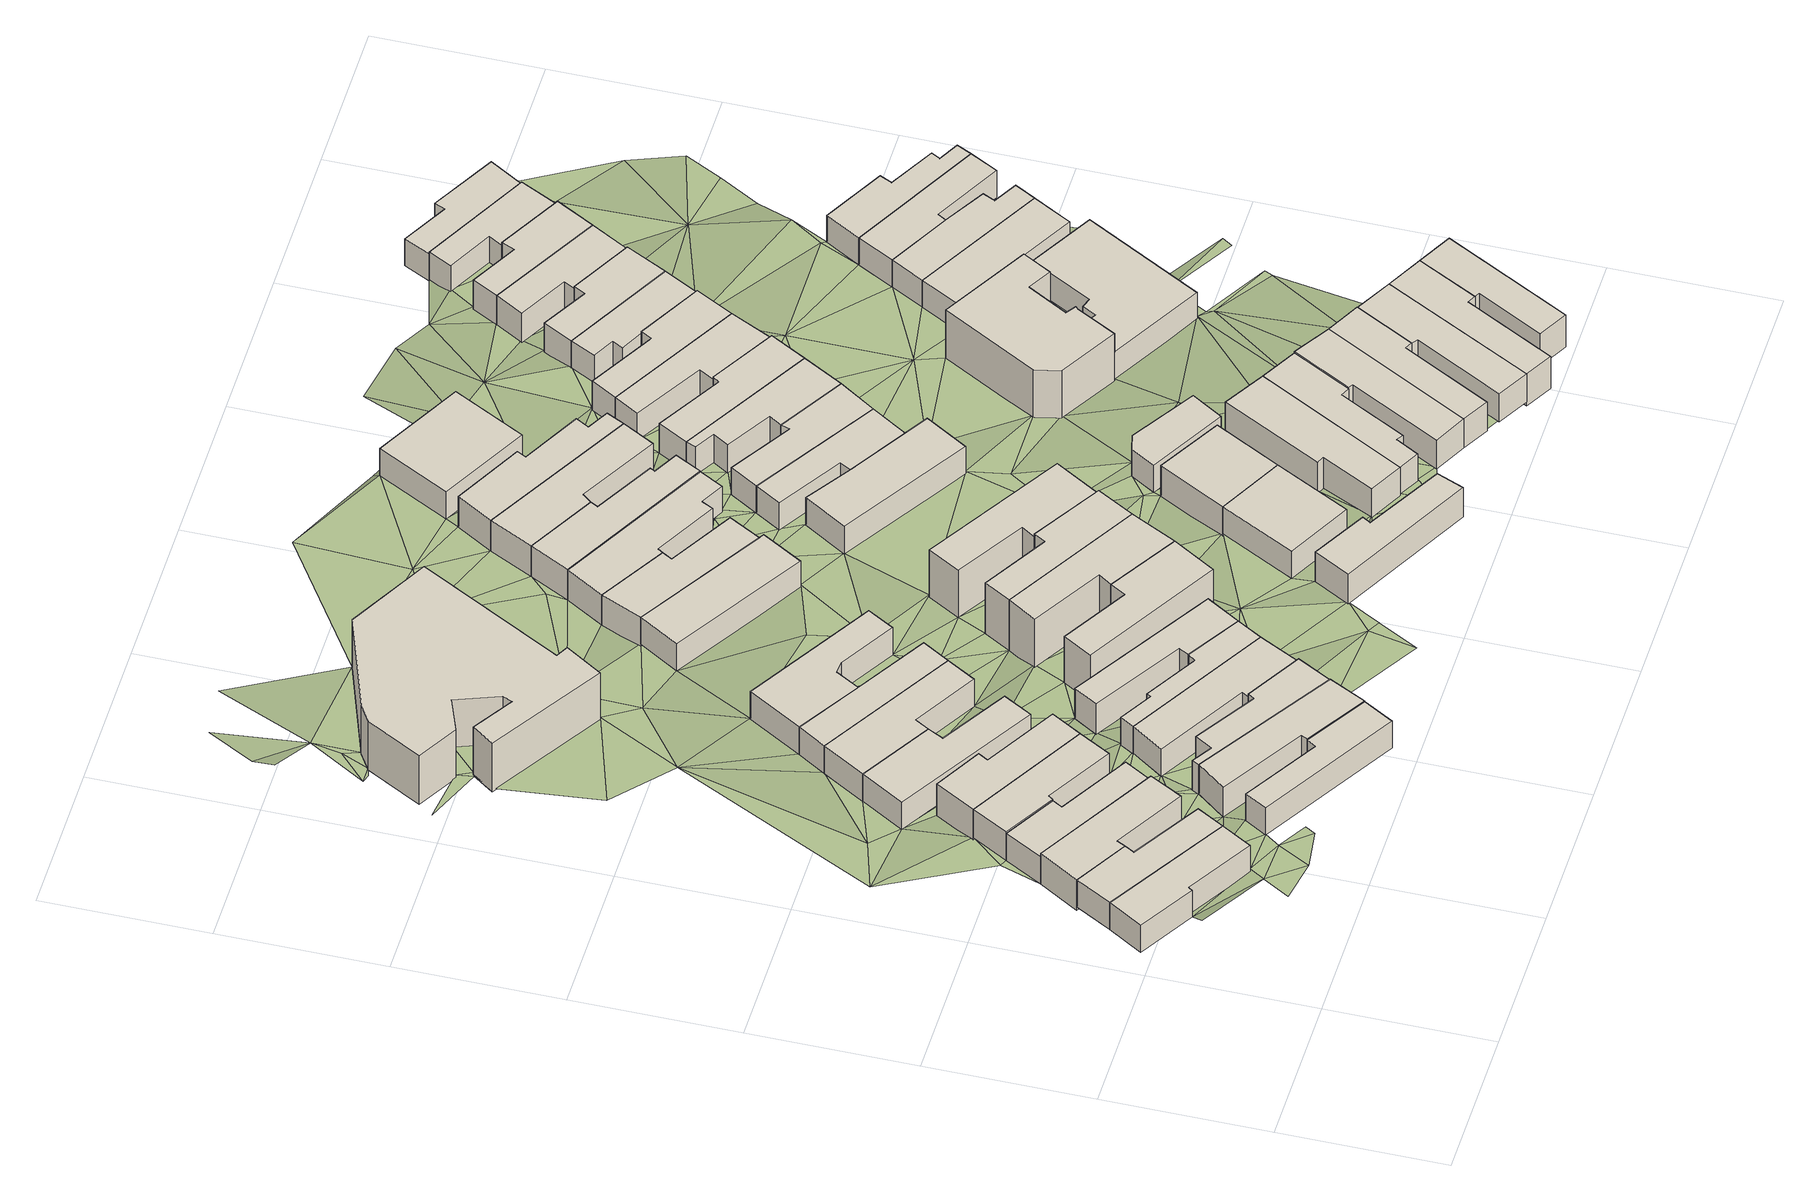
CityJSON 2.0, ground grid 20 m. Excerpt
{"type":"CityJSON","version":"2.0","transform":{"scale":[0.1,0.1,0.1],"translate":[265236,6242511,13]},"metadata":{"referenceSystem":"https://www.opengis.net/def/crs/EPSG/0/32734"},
"CityObjects":{
"building1":{"type":"Building","attributes":{"address":"67 Addison Road Salt River Cape Town","building":"house","building:levels":"1","footprint":{"type":"Polygon"},"plus_code":"C7X5XVX9+XQW","ground_height":16.92,"building_height":4.1,"roof_height":21.02},"geometry":[{"type":"Solid","lod":"1","boundaries":[[[[0,1,2,3]],[[1,4,5,2]],[[4,6,7,5]],[[6,8,9,7]],[[8,10,11,9]],[[10,0,3,11]],[[3,2,5,7,9,11]],[[10,8,6,4,1,0]]]]}]},
"building2":{"type":"Building","attributes":{"address":"65 Addison Road Salt River Cape Town","building":"house","building:levels":"1","footprint":{"type":"Polygon"},"plus_code":"C7X9XGX7+XJX","ground_height":16.92,"building_height":4.1,"roof_height":21.02},"geometry":[{"type":"Solid","lod":"1","boundaries":[[[[10,8,9,11]],[[8,12,13,9]],[[12,14,15,13]],[[14,16,17,15]],[[16,18,19,17]],[[18,10,11,19]],[[11,9,13,15,17,19]],[[18,16,14,12,8,10]]]]}]},
"building3":{"type":"Building","attributes":{"address":"63 Addison Road Salt River Cape Town","building":"house","building:levels":"1","footprint":{"type":"Polygon"},"plus_code":"C7XFX9X5+XMX","ground_height":16.92,"building_height":4.1,"roof_height":21.02},"geometry":[{"type":"Solid","lod":"1","boundaries":[[[[20,21,17,19]],[[21,22,23,17]],[[22,24,25,23]],[[24,26,27,28,25]],[[26,29,30,31,28,27]],[[29,20,19,31,30]],[[19,17,23,25,28,31]],[[29,26,24,22,21,20]]]]}]},
"building4":{"type":"Building","attributes":{"address":"61 Addison Road Salt River Cape Town","building":"house","building:levels":"1","footprint":{"type":"Polygon"},"plus_code":"C7XJXPX2+XFW","ground_height":16.28,"building_height":4.1,"roof_height":20.38},"geometry":[{"type":"Solid","lod":"1","boundaries":[[[[29,26,27,30]],[[26,32,33,27]],[[32,34,35,33]],[[34,36,37,35]],[[36,38,39,37]],[[38,29,30,39]],[[30,27,33,35,37,39]],[[38,36,34,32,26,29]]]]}]},
"building5":{"type":"Building","attributes":{"address":"59 Addison Road Salt River Cape Town","building":"house","building:levels":"1","footprint":{"type":"Polygon"},"plus_code":"C7XPXHXW+XHV","ground_height":16.49,"building_height":4.1,"roof_height":20.59},"geometry":[{"type":"Solid","lod":"1","boundaries":[[[[38,36,37,40,41,39]],[[36,42,43,40,37]],[[42,44,45,43]],[[44,46,47,45]],[[46,48,49,47]],[[48,38,39,41,49]],[[41,40,43,45,47,49]],[[48,46,44,42,36,38]]]]}]},
"building6":{"type":"Building","attributes":{"address":"74 Burns Road Salt River Cape Town","building":"house","building:levels":"1","footprint":{"type":"Polygon"},"plus_code":"C8XCXWX3+XVW","ground_height":17.23,"building_height":4.1,"roof_height":21.33},"geometry":[{"type":"Solid","lod":"1","boundaries":[[[[50,51,52,53]],[[51,54,55,52]],[[54,56,57,55]],[[56,58,59,57]],[[58,60,61,59]],[[60,50,53,61]],[[53,52,55,57,59,61]],[[60,58,56,54,51,50]]]]}]},
"building7":{"type":"Building","attributes":{"address":"57 Addison Road Salt River Cape Town","building":"house","building:levels":"1","footprint":{"type":"Polygon"},"plus_code":"C7XVXJXR+XFR","ground_height":16.49,"building_height":4.1,"roof_height":20.59},"geometry":[{"type":"Solid","lod":"1","boundaries":[[[[62,63,47,49]],[[63,64,65,47]],[[64,66,67,65]],[[66,68,69,67]],[[68,70,71,69]],[[70,62,49,71]],[[49,47,65,67,69,71]],[[70,68,66,64,63,62]]]]}]},
"building8":{"type":"Building","attributes":{"address":"72 Burns Road Salt River Cape Town","building":"house","building:levels":"1","footprint":{"type":"Polygon"},"plus_code":"C8XCX3X7+X3W","ground_height":17.27,"building_height":4.1,"roof_height":21.37},"geometry":[{"type":"Solid","lod":"1","boundaries":[[[[72,73,74,75,76,52]],[[73,77,78,79,75,74]],[[77,80,81,82,79,78]],[[80,83,84,82,81]],[[83,85,86,84]],[[85,72,52,76,86]],[[76,75,79,82,84,86]],[[85,83,80,77,73,72]]]]}]},
"building9":{"type":"Building","attributes":{"address":"Salt River Cape Town","building":"house","building:levels":"1","footprint":{"type":"Polygon"},"plus_code":"C8X2X3XV+X2X","ground_height":15.71,"building_height":4.1,"roof_height":19.81},"geometry":[{"type":"Solid","lod":"1","boundaries":[[[[87,88,89,90]],[[88,91,92,89]],[[91,93,94,92]],[[93,95,96,94]],[[95,97,98,96]],[[97,87,90,98]],[[90,89,92,94,96,98]],[[97,95,93,91,88,87]]]]}]},
"building10":{"type":"Building","attributes":{"address":"70 Burns Road Salt River Cape Town","building":"house","building:levels":"1","footprint":{"type":"Polygon"},"plus_code":"C8XMXFX2+XRW","ground_height":17.23,"building_height":4.1,"roof_height":21.33},"geometry":[{"type":"Solid","lod":"1","boundaries":[[[[99,100,101,74]],[[100,102,103,104,101]],[[102,105,106,107,104,103]],[[105,108,109,107,106]],[[108,110,111,109]],[[110,112,113,111]],[[112,114,78,113]],[[114,99,74,78]],[[74,101,104,107,109,111,113,78]],[[114,112,110,108,105,102,100,99]]]]}]},
"building11":{"type":"Building","attributes":{"address":"Salt River Cape Town","building":"house","building:levels":"1","footprint":{"type":"Polygon"},"plus_code":"C8X3X6XC+XVR","ground_height":15.71,"building_height":4.1,"roof_height":19.81},"geometry":[{"type":"Solid","lod":"1","boundaries":[[[[115,116,90,89]],[[116,117,118,90]],[[117,119,120,118]],[[119,121,122,120]],[[121,123,124,122]],[[123,115,89,124]],[[89,90,118,120,122,124]],[[123,121,119,117,116,115]]]]}]},
"building12":{"type":"Building","attributes":{"address":"68 Burns Road Salt River Cape Town","building":"house","building:levels":"1","footprint":{"type":"Polygon"},"plus_code":"C8XMX8X9+X5X","ground_height":16.76,"building_height":4.1,"roof_height":20.86},"geometry":[{"type":"Solid","lod":"1","boundaries":[[[[100,125,126,127]],[[125,128,129,126]],[[128,130,131,129]],[[130,132,133,131]],[[132,102,103,133]],[[102,100,127,103]],[[127,126,129,131,133,103]],[[102,132,130,128,125,100]]]]}]},
"building13":{"type":"Building","attributes":{"address":"Salt River Cape Town","building":"house","building:levels":"1","footprint":{"type":"Polygon"},"plus_code":"C8X7XQX6+X9W","ground_height":15.71,"building_height":4.1,"roof_height":19.81},"geometry":[{"type":"Solid","lod":"1","boundaries":[[[[121,134,135,122]],[[134,136,137,135]],[[136,138,139,137]],[[138,123,124,139]],[[123,121,122,124]],[[122,135,137,139,124]],[[123,138,136,134,121]]]]}]},
"building14":{"type":"Building","attributes":{"address":"66 Burns Road Salt River Cape Town","building":"house","building:levels":"1","footprint":{"type":"Polygon"},"plus_code":"C8XWXWX4+XXX","ground_height":16.76,"building_height":4.1,"roof_height":20.86},"geometry":[{"type":"Solid","lod":"1","boundaries":[[[[140,141,142,143]],[[141,144,145,142]],[[144,146,147,145]],[[146,148,149,147]],[[148,150,151,149]],[[150,152,129,151]],[[152,153,126,129]],[[153,140,143,126]],[[143,142,145,147,149,151,129,126]],[[153,152,150,148,146,144,141,140]]]]}]},
"building15":{"type":"Building","attributes":{"address":"54 Addison Road Salt River Cape Town","building":"mosque","building:levels":"2","footprint":{"type":"Polygon"},"plus_code":"C7XVX9X9+X2W","ground_height":14.78,"building_height":6.9,"roof_height":21.68},"geometry":[{"type":"Solid","lod":"1","boundaries":[[[[154,155,156,157]],[[155,158,159,156]],[[158,160,161,159]],[[160,162,163,161]],[[162,164,165,163]],[[164,166,167,165]],[[166,168,169,167]],[[168,170,171,169]],[[170,172,173,171]],[[172,174,175,173]],[[174,176,177,175]],[[176,178,179,177]],[[178,180,181,179]],[[180,154,157,181]],[[157,156,159,161,163,165,167,169,171,173,175,177,179,181]],[[180,178,176,174,172,170,168,166,164,162,160,158,155,154]]]]}]},
"building16":{"type":"Building","attributes":{"address":"64 Burns Road Salt River Cape Town","building":"house","building:levels":"1","footprint":{"type":"Polygon"},"plus_code":"C8XVX4X4+X2V","ground_height":16.76,"building_height":4.1,"roof_height":20.86},"geometry":[{"type":"Solid","lod":"1","boundaries":[[[[182,183,184,143]],[[183,185,186,184]],[[185,187,188,186]],[[187,189,190,188]],[[189,191,142,190]],[[191,182,143,142]],[[143,184,186,188,190,142]],[[191,189,187,185,183,182]]]]}]},
"building17":{"type":"Building","attributes":{"address":"Salt River Cape Town","building":"house","building:levels":"1","footprint":{"type":"Polygon"},"plus_code":"C8X5XCX3+XXW","ground_height":15.71,"building_height":4.1,"roof_height":19.81},"geometry":[{"type":"Solid","lod":"1","boundaries":[[[[138,136,137,139]],[[136,192,193,137]],[[192,194,195,193]],[[194,196,197,195]],[[196,198,199,197]],[[198,200,201,199]],[[200,138,139,201]],[[139,137,193,195,197,199,201]],[[200,198,196,194,192,136,138]]]]}]},
"building18":{"type":"Building","attributes":{"address":"Salt River Cape Town","building":"house","building:levels":"2","footprint":{"type":"Polygon"},"plus_code":"C9X6X4XM+X9X","ground_height":16.36,"building_height":6.9,"roof_height":23.26},"geometry":[{"type":"Solid","lod":"1","boundaries":[[[[202,203,204,205]],[[203,206,207,204]],[[206,208,209,207]],[[208,210,211,209]],[[210,212,213,211]],[[212,202,205,213]],[[205,204,207,209,211,213]],[[212,210,208,206,203,202]]]]}]},
"building19":{"type":"Building","attributes":{"address":"Salt River Cape Town","building":"house","building:levels":"2","footprint":{"type":"Polygon"},"plus_code":"C9X7XFXG+XVV","ground_height":16.36,"building_height":6.9,"roof_height":23.26},"geometry":[{"type":"Solid","lod":"1","boundaries":[[[[214,215,216,205]],[[215,217,218,216]],[[217,219,220,218]],[[219,221,222,220]],[[221,223,204,222]],[[223,214,205,204]],[[205,216,218,220,222,204]],[[223,221,219,217,215,214]]]]}]},
"building20":{"type":"Building","attributes":{"address":"7 Dryden Street Salt River Cape Town","building":"house","building:levels":"1","footprint":{"type":"Polygon"},"plus_code":"C8XRXMXG+XXX","ground_height":14.89,"building_height":4.1,"roof_height":18.99},"geometry":[{"type":"Solid","lod":"1","boundaries":[[[[224,225,226,227]],[[225,228,229,226]],[[228,230,231,229]],[[230,232,233,231]],[[232,224,227,233]],[[227,226,229,231,233]],[[232,230,228,225,224]]]]}]},
"building21":{"type":"Building","attributes":{"address":"Salt River Cape Town","building":"house","building:levels":"2","footprint":{"type":"Polygon"},"plus_code":"C9XGX2XX+X8W","ground_height":16.36,"building_height":6.9,"roof_height":23.26},"geometry":[{"type":"Solid","lod":"1","boundaries":[[[[215,234,235,216]],[[234,236,237,238,235]],[[236,239,240,241,238,237]],[[239,242,243,241,240]],[[242,217,218,243]],[[217,215,216,218]],[[216,235,238,241,243,218]],[[217,242,239,236,234,215]]]]}]},
"building22":{"type":"Building","attributes":{"address":"41 Addison Road Salt River Cape Town","building":"house","building:levels":"1","footprint":{"type":"Polygon"},"plus_code":"C8XXXWXX+XGV","ground_height":14.89,"building_height":4.1,"roof_height":18.99},"geometry":[{"type":"Solid","lod":"1","boundaries":[[[[244,245,227,246]],[[245,247,233,227]],[[247,248,249,233]],[[248,250,251,249]],[[250,252,253,251]],[[252,244,246,253]],[[246,227,233,249,251,253]],[[252,250,248,247,245,244]]]]}]},
"building23":{"type":"Building","attributes":{"address":"65 Burns Road Salt River Cape Town","building":"house","building:levels":"1","footprint":{"type":"Polygon"},"plus_code":"CCX6X3XC+XPW","ground_height":17.1,"building_height":4.1,"roof_height":21.2},"geometry":[{"type":"Solid","lod":"1","boundaries":[[[[254,255,256,257]],[[255,258,259,256]],[[258,260,261,259]],[[260,262,263,261]],[[262,264,265,263]],[[264,254,257,265]],[[257,256,259,261,263,265]],[[264,262,260,258,255,254]]]]}]},
"building24":{"type":"Building","attributes":{"address":"Salt River Cape Town","building":"house","building:levels":"2","footprint":{"type":"Polygon"},"plus_code":"C9XHX8XM+X5R","ground_height":15.94,"building_height":6.9,"roof_height":22.84},"geometry":[{"type":"Solid","lod":"1","boundaries":[[[[234,266,267,268]],[[266,269,270,267]],[[269,271,272,270]],[[271,273,274,272]],[[273,236,237,274]],[[236,234,268,237]],[[268,267,270,272,274,237]],[[236,273,271,269,266,234]]]]}]},
"building25":{"type":"Building","attributes":{"address":"63 Burns Road Salt River Cape Town","building":"house","building:levels":"1","footprint":{"type":"Polygon"},"plus_code":"CCX5XFX4+X5X","ground_height":16.69,"building_height":4.1,"roof_height":20.79},"geometry":[{"type":"Solid","lod":"1","boundaries":[[[[275,276,277,278]],[[276,279,280,277]],[[279,281,282,280]],[[281,275,278,282]],[[278,277,280,282]],[[281,279,276,275]]]]}]},
"building26":{"type":"Building","attributes":{"address":"39 Addison Road Salt River Cape Town","building":"house","building:levels":"1","footprint":{"type":"Polygon"},"plus_code":"C9X4X4XQ+XRV","ground_height":14.89,"building_height":4.1,"roof_height":18.99},"geometry":[{"type":"Solid","lod":"1","boundaries":[[[[283,244,246,284]],[[244,252,253,246]],[[252,285,286,253]],[[285,287,288,286]],[[287,289,290,288]],[[289,291,292,290]],[[291,293,294,292]],[[293,283,284,294]],[[284,246,253,286,288,290,292,294]],[[293,291,289,287,285,252,244,283]]]]}]},
"building27":{"type":"Building","attributes":{"address":"37 Addison Road Salt River Cape Town","building":"house","building:levels":"1","footprint":{"type":"Polygon"},"plus_code":"C9X6XXX6+X3V","ground_height":15.01,"building_height":4.1,"roof_height":19.11},"geometry":[{"type":"Solid","lod":"1","boundaries":[[[[295,283,296,297]],[[283,293,294,298,296]],[[293,299,300,301,298,294]],[[299,302,303,301,300]],[[302,304,305,303]],[[304,306,307,305]],[[306,308,309,307]],[[308,295,297,309]],[[297,296,298,301,303,305,307,309]],[[308,306,304,302,299,293,283,295]]]]}]},
"building28":{"type":"Building","attributes":{"address":"61 Burns Road Salt River Cape Town","building":"house","building:levels":"1","footprint":{"type":"Polygon"},"plus_code":"CCXCX2X7+XMR","ground_height":16.69,"building_height":4.1,"roof_height":20.79},"geometry":[{"type":"Solid","lod":"1","boundaries":[[[[310,311,282,278]],[[311,312,313,282]],[[312,314,315,313]],[[314,310,278,315]],[[278,282,313,315]],[[314,312,311,310]]]]}]},
"building29":{"type":"Building","attributes":{"address":"35 Addison Road Salt River Cape Town","building":"house","building:levels":"1","footprint":{"type":"Polygon"},"plus_code":"C9X9X8X8+X4R","ground_height":15.01,"building_height":4.1,"roof_height":19.11},"geometry":[{"type":"Solid","lod":"1","boundaries":[[[[316,295,297,317]],[[295,308,309,297]],[[308,318,319,309]],[[318,320,321,319]],[[320,322,323,321]],[[322,316,317,323]],[[317,297,309,319,321,323]],[[322,320,318,308,295,316]]]]}]},
"building30":{"type":"Building","attributes":{"address":"50 Burns Road Salt River Cape Town","building":"house","building:levels":"1","footprint":{"type":"Polygon"},"plus_code":"C9XVXFX4+XMW","ground_height":15.4,"building_height":4.1,"roof_height":19.5},"geometry":[{"type":"Solid","lod":"1","boundaries":[[[[324,325,326,327,328,329]],[[325,330,331,327,326]],[[330,332,333,331]],[[332,334,335,333]],[[334,336,337,335]],[[336,324,329,328,337]],[[328,327,331,333,335,337]],[[336,334,332,330,325,324]]]]}]},
"building31":{"type":"Building","attributes":{"address":"48 Burns Road Salt River Cape Town","building":"house","building:levels":"1","footprint":{"type":"Polygon"},"plus_code":"C9XWXMX5+X3V","ground_height":15.31,"building_height":4.1,"roof_height":19.41},"geometry":[{"type":"Solid","lod":"1","boundaries":[[[[324,338,339,329]],[[338,340,341,339]],[[340,342,343,341]],[[342,344,345,343]],[[344,325,326,345]],[[325,324,329,326]],[[329,339,341,343,345,326]],[[325,344,342,340,338,324]]]]}]},
"building32":{"type":"Building","attributes":{"address":"33 Addison Road Salt River Cape Town","building":"house","building:levels":"1","footprint":{"type":"Polygon"},"plus_code":"C9XGXGXX+XHX","ground_height":15.01,"building_height":4.1,"roof_height":19.11},"geometry":[{"type":"Solid","lod":"1","boundaries":[[[[322,346,347,323]],[[346,348,349,347]],[[348,350,351,349]],[[350,352,353,351]],[[352,354,355,353]],[[354,356,357,355]],[[356,316,317,357]],[[316,322,323,317]],[[323,347,349,351,353,355,357,317]],[[316,356,354,352,350,348,346,322]]]]}]},
"building33":{"type":"Building","attributes":{"address":"2 Dryden Street Salt River Cape Town","building":"house","building:levels":"1","footprint":{"type":"Polygon"},"plus_code":"CCXRXQX6+XMW","ground_height":17,"building_height":4.1,"roof_height":21.1},"geometry":[{"type":"Solid","lod":"1","boundaries":[[[[358,359,360,361]],[[359,362,363,360]],[[362,364,365,363]],[[364,366,367,365]],[[366,368,369,367]],[[368,358,361,369]],[[361,360,363,365,367,369]],[[368,366,364,362,359,358]]]]}]},
"building34":{"type":"Building","attributes":{"address":"59 Burns Road Salt River Cape Town","building":"house","building:levels":"1","footprint":{"type":"Polygon"},"plus_code":"CCXJXPXQ+X9V","ground_height":16.12,"building_height":4.1,"roof_height":20.22},"geometry":[{"type":"Solid","lod":"1","boundaries":[[[[370,371,372,373]],[[371,374,375,372]],[[374,376,377,375]],[[376,378,379,377]],[[378,370,373,379]],[[373,372,375,377,379]],[[378,376,374,371,370]]]]}]},
"building35":{"type":"Building","attributes":{"address":"46 Burns Road Salt River Cape Town","building":"house","building:levels":"1","footprint":{"type":"Polygon"},"plus_code":"CCX5X3XP+XJV","ground_height":15.31,"building_height":4.1,"roof_height":19.41},"geometry":[{"type":"Solid","lod":"1","boundaries":[[[[338,380,381,339]],[[380,382,383,381]],[[382,384,385,383]],[[384,386,387,385]],[[386,340,341,387]],[[340,338,339,341]],[[339,381,383,385,387,341]],[[340,386,384,382,380,338]]]]}]},
"building36":{"type":"Building","attributes":{"address":"4 Dryden Street Salt River Cape Town","building":"house","building:levels":"1","footprint":{"type":"Polygon"},"plus_code":"CCXVXGXQ+XWW","ground_height":17,"building_height":4.1,"roof_height":21.1},"geometry":[{"type":"Solid","lod":"1","boundaries":[[[[388,389,369,361]],[[389,390,391,369]],[[390,392,393,391]],[[392,394,395,393]],[[394,396,397,395]],[[396,398,399,397]],[[398,400,401,399]],[[400,388,361,401]],[[361,369,391,393,395,397,399,401]],[[400,398,396,394,392,390,389,388]]]]}]},
"building37":{"type":"Building","attributes":{"address":"31 Addison Road Salt River Cape Town","building":"house","building:levels":"1","footprint":{"type":"Polygon"},"plus_code":"C9XJX4XR+X4X","ground_height":14.42,"building_height":4.1,"roof_height":18.52},"geometry":[{"type":"Solid","lod":"1","boundaries":[[[[402,403,404,405]],[[403,406,407,404]],[[406,408,409,407]],[[408,402,405,409]],[[405,404,407,409]],[[408,406,403,402]]]]}]},
"building38":{"type":"Building","attributes":{"address":"6 Dryden Street Salt River Cape Town","building":"house","building:levels":"1","footprint":{"type":"Polygon"},"plus_code":"CFX5X2XJ+XGR","ground_height":17.21,"building_height":4.1,"roof_height":21.31},"geometry":[{"type":"Solid","lod":"1","boundaries":[[[[410,411,399,412,413,401]],[[411,414,415,412,399]],[[414,416,417,415]],[[416,418,419,417]],[[418,420,421,419]],[[420,410,401,413,421]],[[413,412,415,417,419,421]],[[420,418,416,414,411,410]]]]}]},
"building39":{"type":"Building","attributes":{"address":"44 Burns Road Salt River Cape Town","building":"house","building:levels":"1","footprint":{"type":"Polygon"},"plus_code":"CCX7X2XQ+XWV","ground_height":15.31,"building_height":4.1,"roof_height":19.41},"geometry":[{"type":"Solid","lod":"1","boundaries":[[[[422,423,424,381]],[[423,425,426,424]],[[425,427,428,426]],[[427,429,430,428]],[[429,431,432,430]],[[431,433,434,432]],[[433,435,383,434]],[[435,422,381,383]],[[381,424,426,428,430,432,434,383]],[[435,433,431,429,427,425,423,422]]]]}]},
"building40":{"type":"Building","attributes":{"address":"42 Burns Road Salt River Cape Town","building":"house","building:levels":"1","footprint":{"type":"Polygon"},"plus_code":"CCXCX2XW+X4X","ground_height":15.31,"building_height":4.1,"roof_height":19.41},"geometry":[{"type":"Solid","lod":"1","boundaries":[[[[436,437,438,424]],[[437,439,440,441,438]],[[439,442,443,444,441,440]],[[442,445,446,444,443]],[[445,447,426,446]],[[447,436,424,426]],[[424,438,441,444,446,426]],[[447,445,442,439,437,436]]]]}]},
"building41":{"type":"Building","attributes":{"address":"8 Dryden Street Salt River Cape Town","building":"house","building:levels":"1","footprint":{"type":"Polygon"},"plus_code":"CFX7XWXJ+X4R","ground_height":17.21,"building_height":4.1,"roof_height":21.31},"geometry":[{"type":"Solid","lod":"1","boundaries":[[[[420,418,419,421]],[[418,448,449,419]],[[448,450,451,449]],[[450,452,453,454,451]],[[452,455,456,457,454,453]],[[455,420,421,457,456]],[[421,419,449,451,454,457]],[[455,452,450,448,418,420]]]]}]},
"building42":{"type":"Building","attributes":{"address":"10 Dryden Street Salt River Cape Town","building":"house","building:levels":"1","footprint":{"type":"Polygon"},"plus_code":"CFXHXQX7+X6W","ground_height":17.14,"building_height":4.1,"roof_height":21.24},"geometry":[{"type":"Solid","lod":"1","boundaries":[[[[455,452,453,456]],[[452,458,459,453]],[[458,460,461,459]],[[460,462,463,461]],[[462,464,465,463]],[[464,455,456,465]],[[456,453,459,461,463,465]],[[464,462,460,458,452,455]]]]}]},
"building43":{"type":"Building","attributes":{"address":"40 Burns Road Salt River Cape Town","building":"house","building:levels":"1","footprint":{"type":"Polygon"},"plus_code":"CCXFX2XF+XQX","ground_height":14.88,"building_height":4.1,"roof_height":18.98},"geometry":[{"type":"Solid","lod":"1","boundaries":[[[[437,466,467,468]],[[466,469,470,467]],[[469,471,472,470]],[[471,473,474,472]],[[473,439,440,474]],[[439,437,468,440]],[[468,467,470,472,474,440]],[[439,473,471,469,466,437]]]]}]},
"building44":{"type":"Building","attributes":{"address":"12 Dryden Street Salt River Cape Town","building":"house","building:levels":"1","footprint":{"type":"Polygon"},"plus_code":"CFXPXJXF+X3V","ground_height":17.14,"building_height":4.1,"roof_height":21.24},"geometry":[{"type":"Solid","lod":"1","boundaries":[[[[475,476,463,465]],[[476,477,478,463]],[[477,479,480,478]],[[479,481,482,480]],[[481,483,484,482]],[[483,475,465,484]],[[465,463,478,480,482,484]],[[483,481,479,477,476,475]]]]}]},
"building45":{"type":"Building","attributes":{"address":"38 Burns Road Salt River Cape Town","building":"house","building:levels":"1","footprint":{"type":"Polygon"},"plus_code":"CCXMXCXJ+X4R","ground_height":14.88,"building_height":4.1,"roof_height":18.98},"geometry":[{"type":"Solid","lod":"1","boundaries":[[[[485,486,487,467]],[[486,488,489,490,487]],[[488,491,492,493,490,489]],[[491,494,495,493,492]],[[494,496,470,495]],[[496,485,467,470]],[[467,487,490,493,495,470]],[[496,494,491,488,486,485]]]]}]},
"building46":{"type":"Building","attributes":{"address":"53 Burns Road Salt River Cape Town","building":"house","building:levels":"2","footprint":{"type":"Polygon"},"plus_code":"CFX4XCX2+XJW","ground_height":15.52,"building_height":6.9,"roof_height":22.42},"geometry":[{"type":"Solid","lod":"1","boundaries":[[[[497,498,499,500,501,502]],[[498,503,504,500,499]],[[503,505,506,504]],[[505,507,508,506]],[[507,509,510,508]],[[509,511,512,510]],[[511,513,514,512]],[[513,515,516,514]],[[515,517,518,516]],[[517,497,502,501,518]],[[501,500,504,506,508,510,512,514,516,518]],[[517,515,513,511,509,507,505,503,498,497]]]]}]},
"building47":{"type":"Building","attributes":{"address":"14 Dryden Street Salt River Cape Town","building":"house","building:levels":"1","footprint":{"type":"Polygon"},"plus_code":"CGX3X3XM+XFX","ground_height":17.14,"building_height":4.1,"roof_height":21.24},"geometry":[{"type":"Solid","lod":"1","boundaries":[[[[483,481,482,484]],[[481,519,520,482]],[[519,521,522,520]],[[521,523,524,522]],[[523,525,526,524]],[[525,483,484,526]],[[484,482,520,522,524,526]],[[525,523,521,519,481,483]]]]}]},
"building48":{"type":"Building","attributes":{"address":"36 Burns Road Salt River Cape Town","building":"house","building:levels":"1","footprint":{"type":"Polygon"},"plus_code":"CCXVX9XH+X7W","ground_height":14.61,"building_height":4.1,"roof_height":18.71},"geometry":[{"type":"Solid","lod":"1","boundaries":[[[[486,527,528,529]],[[527,530,531,528]],[[530,532,533,531]],[[532,534,535,533]],[[534,536,537,535]],[[536,488,489,537]],[[488,486,529,489]],[[529,528,531,533,535,537,489]],[[488,536,534,532,530,527,486]]]]}]},
"building49":{"type":"Building","attributes":{"address":"Burns Road Salt River Cape Town","building":"house","building:levels":"1","footprint":{"type":"Polygon"},"plus_code":"CFXHXQXR+XMV","ground_height":15.54,"building_height":4.1,"roof_height":19.64},"geometry":[{"type":"Solid","lod":"1","boundaries":[[[[538,539,540,502]],[[539,541,542,540]],[[541,543,544,542]],[[543,545,546,544]],[[545,547,548,546]],[[547,549,550,548]],[[549,551,499,550]],[[551,538,502,499]],[[502,540,542,544,546,548,550,499]],[[551,549,547,545,543,541,539,538]]]]}]},
"building50":{"type":"Building","attributes":{"address":"34 Burns Road Salt River Cape Town","building":"house","building:levels":"1","footprint":{"type":"Polygon"},"plus_code":"CCXWXFXW+X6X","ground_height":14.61,"building_height":4.1,"roof_height":18.71},"geometry":[{"type":"Solid","lod":"1","boundaries":[[[[552,553,554,528]],[[553,555,556,557,554]],[[555,558,559,560,557,556]],[[558,561,562,560,559]],[[561,563,531,562]],[[563,552,528,531]],[[528,554,557,560,562,531]],[[563,561,558,555,553,552]]]]}]},
"building51":{"type":"Building","attributes":{"address":"32 Burns Road Salt River Cape Town","building":"house","building:levels":"1","footprint":{"type":"Polygon"},"plus_code":"CFX2XMXF+XFR","ground_height":14.33,"building_height":4.1,"roof_height":18.43},"geometry":[{"type":"Solid","lod":"1","boundaries":[[[[564,565,566,567]],[[565,568,569,566]],[[568,570,571,569]],[[570,572,573,571]],[[572,574,556,573]],[[574,564,567,556]],[[567,566,569,571,573,556]],[[574,572,570,568,565,564]]]]}]},
"building52":{"type":"Building","attributes":{"address":"51 Burns Road Salt River Cape Town","building":"house","building:levels":"1","footprint":{"type":"Polygon"},"plus_code":"CFXQXMXW+XXX","ground_height":15.12,"building_height":4.1,"roof_height":19.22},"geometry":[{"type":"Solid","lod":"1","boundaries":[[[[575,576,577,578]],[[576,579,580,577]],[[579,581,582,580]],[[581,575,578,582]],[[578,577,580,582]],[[581,579,576,575]]]]}]},
"building53":{"type":"Building","attributes":{"address":"30 Burns Road Salt River Cape Town","building":"house","building:levels":"1","footprint":{"type":"Polygon"},"plus_code":"CFX5XJXM+XQX","ground_height":14.33,"building_height":4.1,"roof_height":18.43},"geometry":[{"type":"Solid","lod":"1","boundaries":[[[[565,583,584,566]],[[583,585,586,587,584]],[[585,588,589,590,587,586]],[[588,591,592,590,589]],[[591,568,569,592]],[[568,565,566,569]],[[566,584,587,590,592,569]],[[568,591,588,585,583,565]]]]}]},
"building54":{"type":"Building","attributes":{"address":"49 Burns Road Salt River Cape Town","building":"house","building:levels":"1","footprint":{"type":"Polygon"},"plus_code":"CFXRXPXR+XMW","ground_height":15.12,"building_height":4.1,"roof_height":19.22},"geometry":[{"type":"Solid","lod":"1","boundaries":[[[[575,581,582,578]],[[581,593,594,582]],[[593,595,596,594]],[[595,597,598,596]],[[597,599,600,598]],[[599,601,602,600]],[[601,575,578,602]],[[578,582,594,596,598,600,602]],[[601,599,597,595,593,581,575]]]]}]},
"building55":{"type":"Building","attributes":{"address":"Burns Road Salt River Cape Town","building":"house","building:levels":"1","footprint":{"type":"Polygon"},"plus_code":"CFXCXJXX+X7W","ground_height":13.84,"building_height":4.1,"roof_height":17.94},"geometry":[{"type":"Solid","lod":"1","boundaries":[[[[603,604,605,606]],[[604,607,608,609,605]],[[607,610,611,612,609,608]],[[610,613,614,612,611]],[[613,615,586,614]],[[615,603,606,586]],[[606,605,609,612,614,586]],[[615,613,610,607,604,603]]]]}]},
"building56":{"type":"Building","attributes":{"address":"47 Burns Road Salt River Cape Town","building":"house","building:levels":"1","footprint":{"type":"Polygon"},"plus_code":"CFXXXHXJ+X6X","ground_height":15.12,"building_height":4.1,"roof_height":19.22},"geometry":[{"type":"Solid","lod":"1","boundaries":[[[[601,599,600,602]],[[599,616,617,600]],[[616,618,619,617]],[[618,620,621,619]],[[620,622,623,621]],[[622,601,602,623]],[[602,600,617,619,621,623]],[[622,620,618,616,599,601]]]]}]},
"building57":{"type":"Building","attributes":{"address":"Burns Road Salt River Cape Town","building":"house","building:levels":"1","footprint":{"type":"Polygon"},"plus_code":"CFXCXMXM+XVX","ground_height":13.48,"building_height":4.1,"roof_height":17.58},"geometry":[{"type":"Solid","lod":"1","boundaries":[[[[624,625,626,627]],[[625,628,629,626]],[[628,630,631,629]],[[630,632,633,631]],[[632,634,608,633]],[[634,624,627,608]],[[627,626,629,631,633,608]],[[634,632,630,628,625,624]]]]}]},
"building58":{"type":"Building","attributes":{"address":"45 Burns Road Salt River Cape Town","building":"house","building:levels":"1","footprint":{"type":"Polygon"},"plus_code":"CGX4XCX5+X8W","ground_height":15.12,"building_height":4.1,"roof_height":19.22},"geometry":[{"type":"Solid","lod":"1","boundaries":[[[[622,620,621,623]],[[620,635,636,621]],[[635,637,638,636]],[[637,639,640,638]],[[639,641,642,640]],[[641,643,644,642]],[[643,645,646,644]],[[645,622,623,646]],[[623,621,636,638,640,642,644,646]],[[645,643,641,639,637,635,620,622]]]]}]},
"terrain1":{"type":"TINRelief","geometry":[{"type":"CompositeSurface","lod":"1","boundaries":[[[647,648,1]],[[649,4,1]],[[648,649,1]],[[648,650,651]],[[649,648,652]],[[652,648,651]],[[653,29,38]],[[16,14,12]],[[649,654,655]],[[654,649,652]],[[16,656,657]],[[658,653,48]],[[652,651,659]],[[653,38,48]],[[12,656,16]],[[660,652,659]],[[658,661,662]],[[658,48,661]],[[655,654,663]],[[80,12,655]],[[655,663,80]],[[12,80,656]],[[661,48,70]],[[662,664,658]],[[656,80,77]],[[662,661,665]],[[34,666,36]],[[667,656,668]],[[669,36,666]],[[77,668,656]],[[663,670,80]],[[70,671,661]],[[672,666,34]],[[668,77,673]],[[674,662,665]],[[675,54,663]],[[676,667,668]],[[670,663,54]],[[676,672,667]],[[668,673,676]],[[677,673,678]],[[664,662,674]],[[673,677,676]],[[679,661,671]],[[680,666,672]],[[672,676,680]],[[671,681,679]],[[682,683,684]],[[666,685,686]],[[685,666,680]],[[132,676,677]],[[682,687,688]],[[689,679,681]],[[664,674,690]],[[682,688,683]],[[691,692,687]],[[693,694,695]],[[696,686,685]],[[689,686,696]],[[105,102,677]],[[691,664,692]],[[102,132,677]],[[697,87,97]],[[683,688,698]],[[695,694,699]],[[696,685,700]],[[701,664,690]],[[702,700,685]],[[699,703,695]],[[689,185,679]],[[704,688,705]],[[696,185,689]],[[699,694,706]],[[698,688,704]],[[87,119,707]],[[708,703,709]],[[679,185,697]],[[703,699,706]],[[697,119,87]],[[701,710,664]],[[711,709,703]],[[712,696,700]],[[710,692,664]],[[697,185,208]],[[713,714,700]],[[208,185,210]],[[714,712,700]],[[706,715,703]],[[119,697,716]],[[194,717,718]],[[208,716,697]],[[692,710,719]],[[720,721,722]],[[723,210,185]],[[225,710,701]],[[718,134,194]],[[119,217,121]],[[724,721,720]],[[703,715,725]],[[125,722,721]],[[716,217,119]],[[726,134,121]],[[194,134,196]],[[710,224,719]],[[225,701,727]],[[121,217,726]],[[716,208,728]],[[710,225,224]],[[198,727,701]],[[134,726,196]],[[208,206,728]],[[729,210,723]],[[162,730,719]],[[731,140,125]],[[724,732,721]],[[125,721,733]],[[242,726,217]],[[734,716,728]],[[271,196,726]],[[731,723,140]],[[719,224,244]],[[733,731,125]],[[726,242,271]],[[732,733,721]],[[735,198,196]],[[723,731,729]],[[719,244,283]],[[727,736,225]],[[735,196,271]],[[719,737,162]],[[198,736,727]],[[729,731,738]],[[283,737,719]],[[739,271,242]],[[264,731,733]],[[739,242,740]],[[731,264,276]],[[715,162,741]],[[742,198,735]],[[739,743,271]],[[198,742,736]],[[731,275,738]],[[275,731,276]],[[264,744,276]],[[295,162,737]],[[295,737,283]],[[745,715,741]],[[738,275,746]],[[744,264,747]],[[316,162,295]],[[748,736,742]],[[316,741,162]],[[749,750,751]],[[752,747,753]],[[749,754,750]],[[752,744,747]],[[748,755,756]],[[751,755,749]],[[757,748,742]],[[758,752,753]],[[742,735,759]],[[746,275,314]],[[760,761,746]],[[762,755,748]],[[757,762,748]],[[356,741,316]],[[744,752,763]],[[759,735,764]],[[760,746,314]],[[765,749,755]],[[766,755,762]],[[752,758,767]],[[281,744,763]],[[356,402,741]],[[764,761,760]],[[749,765,768]],[[765,755,766]],[[763,752,769]],[[770,768,765]],[[758,771,767]],[[757,344,762]],[[772,773,774]],[[741,408,745]],[[770,765,766]],[[772,774,775]],[[776,771,758]],[[402,408,741]],[[760,314,378]],[[766,777,770]],[[376,764,760]],[[757,778,344]],[[376,760,378]],[[779,770,777]],[[356,780,402]],[[776,781,771]],[[782,378,314]],[[374,764,376]],[[783,771,781]],[[759,764,784]],[[374,784,764]],[[785,775,774]],[[359,281,763]],[[786,774,787]],[[779,777,788]],[[789,786,779]],[[790,745,408]],[[281,791,782]],[[779,788,789]],[[786,785,774]],[[791,378,782]],[[403,402,780]],[[777,384,788]],[[786,789,792]],[[791,281,359]],[[776,793,781]],[[786,792,785]],[[794,789,788]],[[780,795,403]],[[445,785,792]],[[796,759,784]],[[374,797,784]],[[788,384,382]],[[398,396,781]],[[795,798,403]],[[788,382,799]],[[781,793,398]],[[785,445,800]],[[338,324,336]],[[759,796,336]],[[359,801,791]],[[802,790,408]],[[800,445,471]],[[374,801,803]],[[797,796,784]],[[804,805,798]],[[471,805,800]],[[374,803,797]],[[359,388,801]],[[806,807,808]],[[403,798,809]],[[805,471,469]],[[810,471,445]],[[811,802,408]],[[801,388,803]],[[805,809,798]],[[810,445,812]],[[805,469,809]],[[807,813,808]],[[814,338,336]],[[815,807,806]],[[513,336,796]],[[810,816,471]],[[403,817,811]],[[538,797,803]],[[817,403,809]],[[380,338,814]],[[818,802,811]],[[388,819,803]],[[513,814,336]],[[423,380,814]],[[819,388,400]],[[820,809,821]],[[809,820,822]],[[819,538,803]],[[822,817,809]],[[823,821,809]],[[818,811,824]],[[811,817,824]],[[400,420,825]],[[826,820,821]],[[827,828,829]],[[420,455,830]],[[831,829,828]],[[832,423,833]],[[814,833,423]],[[823,488,821]],[[822,834,817]],[[835,551,549]],[[836,837,835]],[[819,400,825]],[[825,420,830]],[[814,513,576]],[[835,549,547]],[[830,455,464]],[[838,817,834]],[[836,835,547]],[[839,832,833]],[[817,838,840]],[[817,841,824]],[[576,575,814]],[[836,547,842]],[[545,842,547]],[[576,513,843]],[[817,840,841]],[[833,486,839]],[[601,833,814]],[[844,819,825]],[[845,830,464]],[[838,834,555]],[[825,830,845]],[[575,601,814]],[[834,846,555]],[[847,819,844]],[[842,545,543]],[[848,844,825]],[[843,543,576]],[[555,849,838]],[[842,543,843]],[[850,819,847]],[[841,840,851]],[[848,825,845]],[[833,852,486]],[[622,833,601]],[[853,576,543]],[[854,841,851]],[[819,850,541]],[[854,607,841]],[[833,622,852]],[[855,850,847]],[[856,854,851]],[[850,857,541]],[[486,858,527]],[[859,856,851]],[[847,860,855]],[[541,853,543]],[[541,857,861]],[[862,854,856]],[[863,486,852]],[[864,527,858]],[[541,861,865]],[[622,645,852]],[[858,486,863]],[[853,541,865]],[[858,565,864]],[[865,866,853]],[[616,599,867]],[[863,852,645]],[[868,616,867]],[[565,869,583]],[[869,565,858]],[[858,863,870]],[[583,869,871]],[[858,870,872]],[[871,869,873]],[[874,869,858]],[[875,858,872]],[[858,875,874]],[[874,873,869]]]}]}
},
"vertices":[
[1,205,39],[69,165,39],[69,165,80],[1,205,80],[72,170,39],[72,170,80],[153,122,39],[153,122,80],[175,159,39],[175,159,80],[27,247,39],[27,247,80],
[194,192,39],[194,192,80],[110,242,39],[110,242,80],[117,254,39],[117,254,80],[52,291,39],[52,291,80],
[52,291,33],[117,254,33],[122,264,33],[122,264,80],[208,215,33],[208,215,80],[230,255,33],[230,255,74],[230,255,80],[82,340,33],[82,340,74],[82,340,80],
[250,289,33],[250,289,74],[164,338,33],[164,338,74],[171,350,33],[171,350,74],[108,386,33],[108,386,74],
[171,350,76],[108,386,76],[175,356,33],[175,356,76],[256,309,33],[256,309,76],[278,348,33],[278,348,76],[133,430,33],[133,430,76],
[378,22,42],[400,59,42],[400,59,83],[378,22,83],[326,104,42],[326,104,83],[318,93,42],[318,93,83],[227,147,42],[227,147,83],[211,120,42],[211,120,83],
[133,430,28],[278,348,28],[300,385,28],[300,385,76],[212,435,28],[212,435,76],[219,447,28],[219,447,76],[161,479,28],[161,479,76],
[400,59,39],[423,104,39],[423,104,83],[423,104,84],[400,59,84],[257,208,39],[257,208,83],[257,208,84],[229,173,39],[229,173,83],[229,173,84],[330,112,39],[330,112,84],[326,104,39],[326,104,84],
[250,512,27],[163,563,27],[163,563,68],[250,512,68],[131,510,27],[131,510,68],[301,410,27],[301,410,68],[321,445,27],[321,445,68],[240,493,27],[240,493,68],
[423,104,38],[446,146,38],[446,146,83],[378,185,38],[378,185,79],[378,185,83],[373,177,38],[373,177,79],[373,177,83],[299,223,38],[299,223,83],[286,202,38],[286,202,83],[262,217,38],[262,217,83],[257,208,38],
[163,563,26],[250,512,26],[260,529,26],[260,529,68],[338,484,26],[338,484,68],[359,519,26],[359,519,68],[195,615,26],[195,615,68],
[472,196,38],[472,196,79],[446,146,79],[301,294,38],[301,294,79],[274,255,38],[274,255,79],[383,193,38],[383,193,79],
[379,552,26],[379,552,68],[293,603,26],[293,603,68],[216,649,26],[216,649,68],
[490,226,37],[425,265,37],[425,265,79],[490,226,79],[418,256,37],[418,256,79],[354,293,37],[354,293,79],[351,288,37],[351,288,79],[311,311,37],[311,311,79],[301,294,37],[472,196,37],
[86,961,13],[223,876,13],[223,876,87],[86,961,87],[252,921,13],[252,921,87],[237,929,13],[237,929,87],[334,1105,13],[334,1105,87],[233,1159,13],[233,1159,87],[106,1115,13],[106,1115,87],[84,1101,13],[84,1101,87],[46,1033,13],[46,1033,87],[96,1005,13],[96,1005,87],[140,1022,13],[140,1022,87],[160,969,13],[160,969,87],[155,957,13],[155,957,87],[105,988,13],[105,988,87],
[490,226,33],[515,267,33],[515,267,79],[342,371,33],[342,371,79],[324,342,33],[324,342,79],[432,277,33],[432,277,79],[425,265,33],
[310,632,26],[310,632,68],[325,631,26],[325,631,68],[393,591,26],[393,591,68],[412,623,26],[412,623,68],[256,715,26],[256,715,68],
[569,319,33],[485,369,33],[485,369,103],[569,319,103],[474,350,33],[474,350,103],[393,397,33],[393,397,103],[372,362,33],[372,362,103],[537,267,33],[537,267,103],
[569,319,26],[598,375,26],[598,375,103],[433,470,26],[433,470,103],[411,435,26],[411,435,103],[496,385,26],[496,385,103],[485,369,26],
[345,863,19],[315,814,19],[315,814,60],[345,863,60],[475,717,19],[475,717,60],[505,767,19],[505,767,60],[499,770,19],[499,770,60],
[624,420,26],[624,420,103],[540,470,26],[540,470,98],[540,470,103],[531,456,26],[531,456,98],[531,456,103],[452,502,26],[452,502,103],
[368,913,14],[345,863,14],[368,913,60],[499,770,14],[521,809,14],[521,809,60],[442,854,14],[442,854,60],[449,866,14],[449,866,60],
[588,128,37],[752,42,37],[752,42,82],[588,128,82],[766,75,37],[766,75,82],[673,126,37],[673,126,82],[679,136,37],[679,136,82],[613,172,37],[613,172,82],
[658,476,26],[658,476,98],[624,420,98],[491,576,26],[491,576,98],[468,537,26],[468,537,98],[551,487,26],[551,487,98],
[659,289,37],[611,198,37],[611,198,78],[659,289,78],[690,157,37],[690,157,78],[738,248,37],[738,248,78],
[396,959,14],[396,959,60],[453,872,14],[453,872,60],[530,831,14],[530,831,60],[537,845,14],[537,845,60],[566,830,14],[566,830,60],[582,859,14],[582,859,60],
[421,1007,14],[396,959,61],[421,1007,61],[582,859,61],[599,891,14],[599,891,60],[599,891,61],[569,907,14],[569,907,61],[572,913,14],[572,913,61],[499,953,14],[499,953,61],[504,962,14],[504,962,61],
[659,289,31],[738,248,31],[781,328,31],[781,328,78],[704,371,31],[704,371,78],
[448,1060,14],[448,1060,61],[513,973,14],[513,973,61],[610,920,14],[610,920,61],[632,959,14],[632,959,61],
[694,657,23],[623,700,23],[623,700,64],[623,700,65],[694,657,65],[694,657,64],[568,736,23],[568,736,65],[535,684,23],[535,684,65],[690,588,23],[690,588,65],[722,640,23],[722,640,65],
[722,701,23],[722,701,64],[572,793,23],[572,793,64],[553,762,23],[553,762,64],[631,714,23],[631,714,64],
[643,981,14],[643,981,61],[617,995,14],[617,995,61],[626,1011,14],[626,1011,61],[554,1049,14],[554,1049,61],[560,1060,14],[560,1060,61],[475,1104,14],[475,1104,61],
[865,299,32],[815,328,32],[815,328,81],[865,299,81],[750,206,32],[750,206,81],[759,202,32],[759,202,81],[725,138,32],[725,138,81],[766,117,32],[766,117,81],
[801,329,31],[825,367,31],[825,367,72],[801,329,72],[747,415,31],[747,415,72],[726,410,31],[726,410,72],[708,380,31],[708,380,72],
[751,745,23],[751,745,64],[671,792,23],[671,792,64],[668,781,23],[668,781,64],[593,827,23],[593,827,64],
[865,299,40],[766,117,40],[791,104,40],[791,104,81],[807,132,40],[807,132,81],[815,127,40],[815,127,81],[859,208,40],[859,208,81],[870,203,40],[870,203,81],[909,275,40],[909,275,81],
[484,1120,14],[592,1063,14],[592,1063,55],[484,1120,55],[639,1151,14],[639,1151,55],[531,1208,14],[531,1208,55],
[909,275,39],[870,203,39],[870,203,83],[909,275,83],[875,200,39],[875,200,83],[815,89,39],[815,89,83],[855,69,39],[855,69,83],[953,248,39],[953,248,83],
[751,745,21],[779,794,21],[779,794,64],[619,885,21],[619,885,64],[614,873,21],[614,873,64],[638,859,21],[638,859,64],[626,840,21],[626,840,64],[681,807,21],[681,807,64],[671,792,21],
[779,794,19],[804,838,19],[804,838,64],[725,883,19],[725,883,60],[725,883,64],[719,875,19],[719,875,60],[719,875,64],[639,921,19],[639,921,64],[619,885,19],
[887,51,39],[887,51,83],[946,159,39],[946,159,83],[955,155,39],[955,155,82],[955,155,83],[994,227,39],[994,227,82],[994,227,83],
[962,150,39],[962,150,82],[904,42,39],[904,42,82],[942,21,39],[942,21,82],[1039,203,39],[1039,203,82],
[830,890,19],[830,890,60],[804,838,60],[670,979,19],[670,979,60],[652,949,19],[652,949,60],[735,901,19],[735,901,60],
[1039,203,33],[942,21,33],[975,3,33],[975,3,82],[1034,112,33],[1034,112,82],[1044,107,33],[1044,107,82],[1083,180,33],[1083,180,82],
[830,890,16],[855,936,16],[855,936,60],[777,978,16],[777,978,57],[777,978,60],[769,965,16],[769,965,57],[769,965,60],[688,1010,16],[688,1010,60],[670,979,16],
[874,469,21],[901,518,21],[901,518,66],[901,518,94],[874,469,94],[874,469,66],[904,521,21],[904,521,94],[892,529,21],[892,529,94],[920,578,21],[920,578,94],[949,562,21],[949,562,94],[969,597,21],[969,597,94],[862,657,21],[862,657,94],[796,540,21],[796,540,94],[803,510,21],[803,510,94],
[1050,104,33],[1050,104,82],[1006,23,33],[1006,23,82],[1042,4,33],[1042,4,82],[1125,158,33],[1125,158,82],
[878,978,16],[878,978,57],[855,936,57],[746,1049,16],[746,1049,57],[730,1019,16],[730,1019,57],[757,1005,16],[757,1005,57],[750,992,16],[750,992,57],
[874,469,25],[987,406,25],[987,406,66],[1067,549,25],[1067,549,66],[988,593,25],[988,593,66],[946,517,25],[946,517,66],[934,521,25],[934,521,66],[925,504,25],[925,504,66],[901,518,25],
[878,978,13],[904,1028,13],[904,1028,57],[829,1068,13],[829,1068,54],[829,1068,57],[821,1054,13],[821,1054,54],[821,1054,57],[765,1085,13],[765,1085,57],[746,1049,13],
[904,1028,8],[930,1074,8],[930,1074,54],[904,1028,54],[796,1147,8],[796,1147,54],[776,1113,8],[776,1113,54],[836,1081,8],[836,1081,54],[829,1068,8],
[932,702,21],[906,655,21],[906,655,62],[932,702,62],[1062,570,21],[1062,570,62],[1088,617,21],[1088,617,62],
[956,1121,8],[956,1121,54],[878,1163,8],[878,1163,49],[878,1163,54],[871,1147,8],[871,1147,49],[871,1147,54],[813,1178,8],[813,1178,54],
[1102,642,21],[1102,642,62],[1073,658,21],[1073,658,62],[1080,673,21],[1080,673,62],[1030,702,21],[1030,702,62],[954,742,21],[954,742,62],
[956,1121,7],[980,1168,7],[980,1168,49],[956,1121,49],[848,1237,7],[848,1237,46],[848,1237,49],[833,1209,7],[833,1209,46],[833,1209,49],[888,1180,7],[888,1180,49],[878,1163,7],
[1036,712,21],[1036,712,62],[1119,668,21],[1119,668,62],[1137,702,21],[1137,702,62],[978,786,21],[978,786,62],
[980,1168,5],[1005,1209,5],[1005,1209,46],[980,1168,46],[926,1252,5],[926,1252,46],[920,1239,5],[920,1239,46],[864,1269,5],[864,1269,46],[848,1237,5],
[1146,720,21],[1146,720,62],[1121,733,21],[1121,733,62],[1127,744,21],[1127,744,62],[1071,774,21],[1071,774,62],[1078,789,21],[1078,789,62],[1003,829,21],[1003,829,62],
[62,152,44],[142,104,44],[153,122,44],[122,71,44],[176,62,43],[198,102,43],[99,390,33],[211,120,43],[175,159,43],[208,215,39],[122,264,39],[34,520,28],[226,69,43],[233,81,43],[131,510,28],[99,540,28],[227,147,43],[169,774,19],[163,563,28],[256,309,39],[230,255,39],[249,240,40],[175,356,35],[330,112,42],[219,447,35],[250,289,39],[262,217,39],[195,615,27],[318,93,43],[274,255,39],[299,223,39],[286,202,39],[301,410,35],[301,294,39],[212,435,35],[99,985,18],[96,1005,18],[29,1014,18],[311,311,39],[278,348,35],[86,961,18],[105,988,18],[300,385,35],[216,649,27],[99,835,19],[223,876,19],[73,1098,15],[84,1101,15],[63,1101,15],[324,342,35],[321,445,35],[140,1022,18],[99,1135,15],[354,293,38],[256,715,27],[351,288,38],[106,1172,15],[160,969,18],[155,957,18],[106,1115,15],[260,529,27],[63,1201,15],[68,1228,9],[249,835,19],[99,1285,9],[432,277,38],[418,256,38],[425,265,38],[233,1159,15],[411,435,33],[310,632,27],[293,603,27],[252,921,18],[423,104,42],[550,95,40],[446,146,42],[515,267,37],[538,37,40],[165,1292,9],[399,540,26],[399,690,26],[485,369,34],[537,267,37],[237,929,18],[550,240,37],[565,87,40],[588,128,40],[496,385,34],[491,576,29],[475,717,24],[399,985,14],[569,319,34],[540,470,29],[531,456,34],[399,1135,13],[535,684,24],[551,487,29],[690,157,41],[410,1274,9],[598,375,34],[679,136,41],[505,767,24],[530,831,24],[449,866,19],[442,854,19],[725,138,41],[673,126,41],[453,872,19],[521,809,24],[499,770,24],[568,736,24],[766,75,41],[690,588,27],[700,390,31],[624,420,34],[553,762,24],[750,206,37],[658,476,27],[550,835,24],[572,793,24],[766,117,41],[537,845,24],[759,202,37],[566,830,24],[791,104,42],[504,962,20],[499,953,20],[572,913,20],[513,973,20],[815,89,42],[593,827,24],[623,700,24],[582,859,24],[560,1060,20],[815,127,42],[781,328,32],[807,132,42],[700,540,26],[610,920,20],[599,891,24],[569,907,24],[626,840,23],[614,873,24],[534,1216,8],[801,329,32],[619,885,24],[875,200,40],[638,859,23],[554,1049,20],[796,540,25],[803,510,25],[626,1011,19],[681,807,23],[632,959,19],[825,367,32],[612,1179,14],[850,390,32],[617,995,20],[643,981,19],[904,42,42],[955,155,41],[887,51,42],[688,1010,19],[725,883,23],[639,1151,15],[719,875,23],[946,159,41],[850,690,21],[962,150,41],[735,901,23],[700,1135,15],[651,1258,9],[987,406,30],[730,1019,19],[750,992,19],[746,1049,19],[769,965,19],[732,1244,9],[1000,390,30],[757,1005,19],[1034,112,41],[1006,23,41],[1044,107,41],[1000,240,39],[1050,104,41],[804,838,21],[850,835,21],[765,1085,15],[904,521,25],[920,578,25],[892,529,25],[776,1113,13],[830,890,21],[796,1147,13],[780,1219,7],[949,562,25],[969,597,25],[996,398,30],[1070,343,30],[821,1054,16],[1023,446,30],[1075,353,30],[836,1081,13],[1032,463,25],[813,1178,13],[1000,835,21],[1062,570,25],[833,1209,13],[1114,411,28],[878,1163,13],[1050,496,25],[1000,985,11],[871,1147,13],[1106,399,28],[1065,523,25],[888,1180,13],[1027,875,21],[904,1028,16],[1093,547,27],[1088,617,22],[1080,673,22],[1119,668,22],[1000,1135,8],[1052,921,11],[980,1168,8],[1080,970,11],[1005,1209,8],[1085,1080,5],[1103,1015,11]
]}
